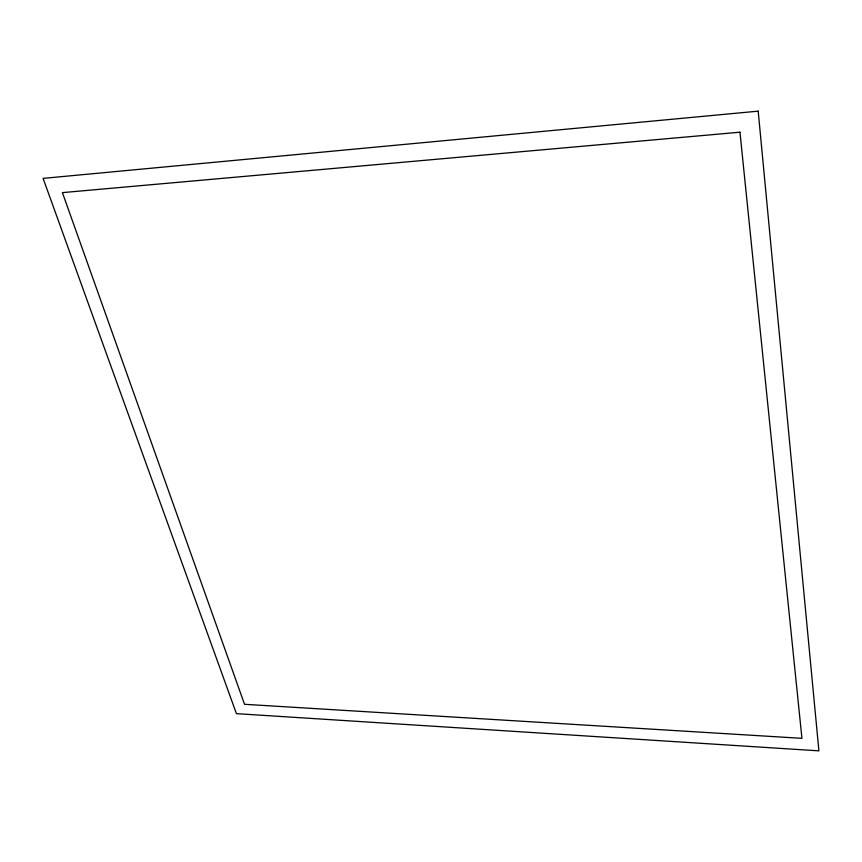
<?xml version="1.0" encoding="UTF-8"?>
<svg xmlns="http://www.w3.org/2000/svg" width="862" height="862" viewBox="0 0 862 862"><rect width="100%" height="100%" fill="white"/><g stroke="black" fill="none" stroke-linecap="round" stroke-linejoin="round"><path stroke-width="1.29" d="M758.194 111.155L43.1 178.38L236.425 713.65L818.9 750.845L758.194 111.155M739.962 132.198L62.409 192.625L244.528 704.297L801.94 738.335L739.962 132.198"/></g></svg>
